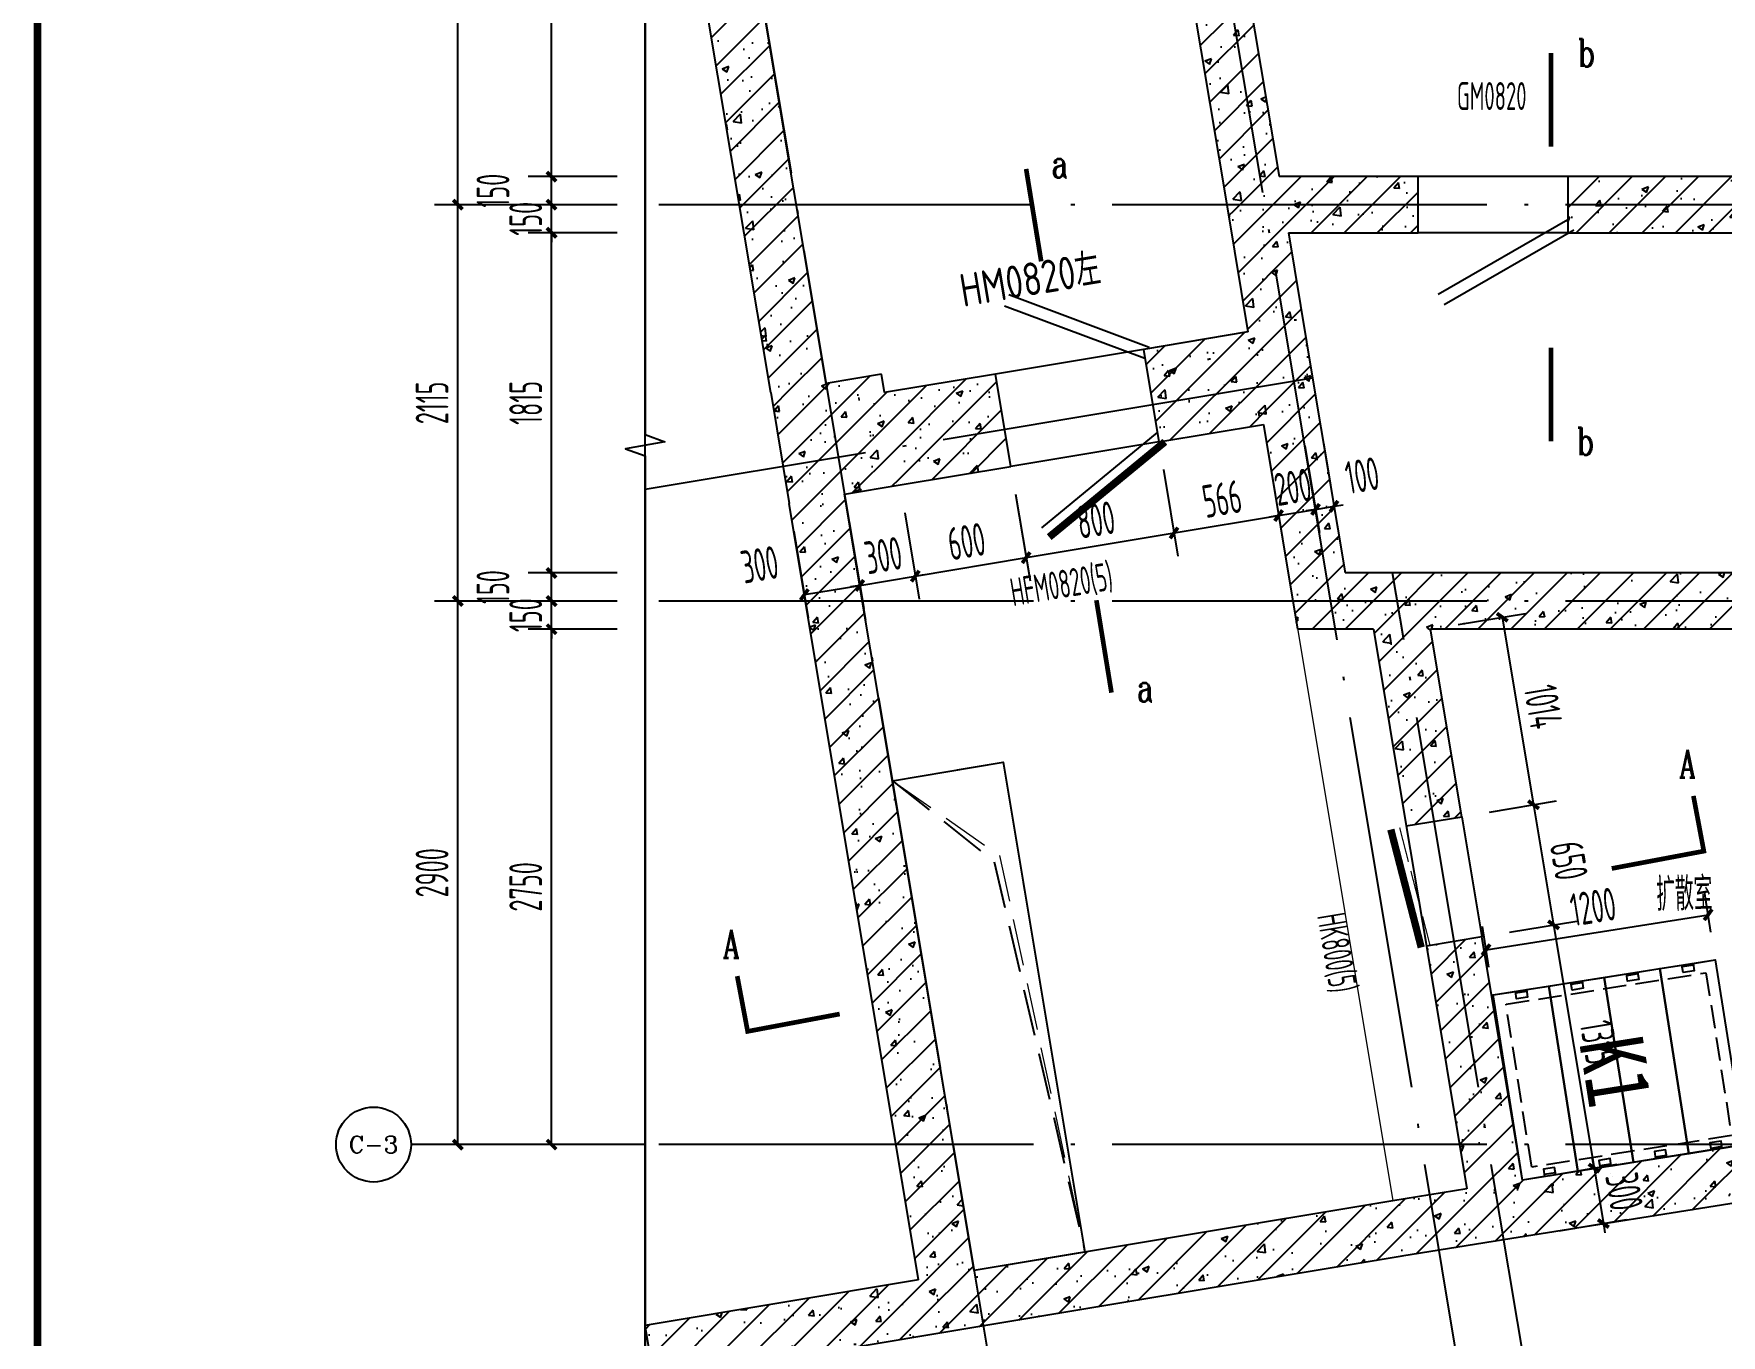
# Model space of a CAD drawing. Extents: x -473190 to 2138458, y -81875 to 2633646.
# Drawn here: x 1307143 to 1316149, y -6218 to 728 of the extents above; entities that cross this region are included whole.
import ezdxf
from ezdxf.enums import TextEntityAlignment as Align

# ---------------------------------------------------------------- set-up
doc = ezdxf.new("R2010")
doc.units = 0
doc.header["$LTSCALE"] = 1000
for name, pattern in [('__DASH', [0.35, 0.25, -0.1]), ('DASH', [0.35, 0.25, -0.1]), ('DOTE', [2.42, 2, -0.2, 0.02, -0.2])]:
    doc.linetypes.add(name, pattern=pattern)
for name, color, linetype in [('A-COLUMN', 2, 'Continuous'), ('AXIS', 3, 'Continuous'), ('AXIS_TEXT', 7, 'Continuous'), ('DIM_SYMB', 3, 'Continuous'), ('DOTE', 1, 'DOTE'), ('ECA_TK', 7, 'Continuous'), ('PUB_DIM', 3, 'Continuous'), ('PUB_HATCH', 8, 'Continuous'), ('PUB_TEXT', 7, 'Continuous'), ('RF-JSK', 9, 'Continuous'), ('RF-M', 4, 'Continuous'), ('RF-MBH', 11, 'Continuous'), ('RF-QT', 30, 'Continuous'), ('tk', 7, 'Continuous')]:
    doc.layers.add(name, color=color, linetype=linetype)
doc.layers.add('HOLE', color=52, linetype='Continuous', lineweight=15)
doc.layers.add('RF-WZ', color=110, linetype='Continuous', lineweight=0)
doc.styles.add('8B2_02', font='tssdeng.shx', dxfattribs={"width": 0.6, "bigfont": 'TSSDCHN.shx'})
doc.styles.add('_TCH_AXIS', font='COMPLEX', dxfattribs={"bigfont": 'GBCBIG'})
doc.styles.add('_TCH_DIM_T3', font='tssdeng.shx', dxfattribs={"width": 0.564706, "bigfont": '@@@tssdchn.shx'})
doc.styles.add('_TCH_LABEL', font='COMPLEX', dxfattribs={"bigfont": 'GBCBIG'})
doc.styles.add('_TCH_WINDOW', font='tssdeng.shx', dxfattribs={"width": 0.8, "height": 3.5, "bigfont": 'tssdchn.shx'})
doc.styles.add('COMPLEX', font='COMPLEX.shx', dxfattribs={"width": 0.65})
doc.styles.add('TYDG_01', font='', dxfattribs={"width": 0.8})
doc.styles.get('TYDG_01').set_extended_font_data('SimSun')
doc.dimstyles.new('_TCH_ARCH&&50', dxfattribs={"dimtxt": 175, "dimasz": 50, "dimexe": 125, "dimexo": 150, "dimgap": 50, "dimtad": 1, "dimdec": 0, "dimzin": 0, "dimdsep": 46, "dimtxsty": '_TCH_DIM_T3', "dimblk": 'ARCHTICK', "dimcen": 0.09, "dimclrt": 7, "dimazin": 2, "dimtfac": 1, "dimtdec": 0, "dimtix": 1, "dimtmove": 2, "dimatfit": 3, "dimfxl": 0, "dimtolj": 1, "dimtzin": 0, "dimarcsym": 0})
pattern_1 = [(45, (-477544.96, -71625.69), (-88.388348, 88.388348), []), (50, (-477544.96, -71625.7), (358.63009, -31.376067), [37.5, -412.5]), (355, (-477544.96, -71625.7), (-69.37567, 376.09607), [30, -330]), (100.4514, (-477515.08, -71628.3), (289.25469, 344.71977), [31.870095, -350.571056]), (46.1842, (-477544.96, -71525.7), (533.62052, -82.75951), [56.25, -618.75]), (96.6356, (-477500.5, -71532.6), (467.33135, 487.05894), [47.80514, -525.8565]), (351.1842, (-477544.96, -71525.7), (467.33097, 487.0593), [45, -495]), (21, (-477494.96, -71550.7), (298.453526, -201.309445), [37.5, -412.5]), (326, (-477494.96, -71550.7), (121.657666, 362.57502), [30, -330]), (71.4514, (-477470.1, -71567.47), (420.111314, 161.26525), [31.870095, -350.571056]), (37.5, (-477544.96, -71625.69), (6.079928, 166.446927), [0, -326, 0, -335, 0, -331.25]), (7.5, (-477544.96, -71625.69), (131.534769, 197.205856), [0, -191, 0, -318.5, 0, -126.25]), (327.5, (-477656.46, -71625.69), (266.911218, -11.277436), [0, -125, 0, -390, 0, -517.5]), (317.5, (-477706.46, -71625.7), (291.593085, 50.05249), [0, -162.5, 0, -259, 0, -367.5])]

# ---------------------------------------------------------------- blocks, each defined once
blk = doc.blocks.new('10B_A1E图框')
at = {"layer": 'ECA_TK', "const_width": 0.8}
blk.add_lwpolyline([(831, 10), (831, 584), (18, 584), (18, 10)], close=True, dxfattribs=at)
blk = doc.blocks.new('RFJSK1')
at = {"layer": 'RF-JSK'}
for p, q in [((220418.2, 104410.6), (220418.2, 104350.6)), ((221398.2, 104410.6), (221398.2, 104350.6)), ((220418.2, 104110.6), (220418.2, 104050.6)), ((221398.2, 104110.6), (221398.2, 104050.6)), ((220418.2, 103810.6), (220418.2, 103750.6)), ((221398.2, 103810.6), (221398.2, 103750.6)), ((220418.2, 103510.6), (220418.2, 103450.6)), ((221398.2, 103510.6), (221398.2, 103450.6))]:
    blk.add_line(p, q, dxfattribs=at)
for points in [[(220408.2, 104530.6), (221408.2, 104530.6), (221408.2, 103330.6), (220408.2, 103330.6), (220408.2, 104530.6)], [(220408.2, 104410.6), (220408.2, 104530.6), (221408.2, 104530.6), (221408.2, 104410.6)], [(220408.2, 104410.6), (220448.2, 104410.6), (220448.2, 104350.6), (220408.2, 104350.6)], [(221408.2, 104410.6), (221368.2, 104410.6), (221368.2, 104350.6), (221408.2, 104350.6)], [(221408.2, 104350.6), (221408.2, 104230.6), (220408.2, 104230.6), (220408.2, 104350.6)], [(220408.2, 104110.6), (220408.2, 104230.6), (221408.2, 104230.6), (221408.2, 104110.6)], [(220408.2, 104110.6), (220448.2, 104110.6), (220448.2, 104050.6), (220408.2, 104050.6)], [(221408.2, 104050.6), (221408.2, 103930.6), (220408.2, 103930.6), (220408.2, 104050.6)], [(221408.2, 104110.6), (221368.2, 104110.6), (221368.2, 104050.6), (221408.2, 104050.6)], [(220408.2, 103810.6), (220408.2, 103930.6), (221408.2, 103930.6), (221408.2, 103810.6)], [(220408.2, 103810.6), (220448.2, 103810.6), (220448.2, 103750.6), (220408.2, 103750.6)], [(221408.2, 103810.6), (221368.2, 103810.6), (221368.2, 103750.6), (221408.2, 103750.6)], [(221408.2, 103750.6), (221408.2, 103630.6), (220408.2, 103630.6), (220408.2, 103750.6)], [(220408.2, 103510.6), (220408.2, 103630.6), (221408.2, 103630.6), (221408.2, 103510.6)], [(220408.2, 103510.6), (220448.2, 103510.6), (220448.2, 103450.6), (220408.2, 103450.6)], [(221408.2, 103510.6), (221368.2, 103510.6), (221368.2, 103450.6), (221408.2, 103450.6)], [(221408.2, 103450.6), (221408.2, 103330.6), (220408.2, 103330.6), (220408.2, 103450.6)]]:
    blk.add_lwpolyline(points, dxfattribs=at)
at = {"layer": 'RF-JSK', "linetype": '__DASH', "ltscale": 0.5}
blk.add_lwpolyline([(220468.2, 104470.6), (221348.2, 104470.6), (221348.2, 103390.6), (220468.2, 103390.6)], close=True, dxfattribs=at)
at = {"layer": 'RF-JSK', "color": 110, "style": 'TYDG_01', "width": 0.8}
blk.add_text('K1', height=339.87, dxfattribs=at).set_placement((220726.9, 103744.4))
blk = doc.blocks.new('_ArchTick')
at = {"color": 0, "linetype": 'ByBlock', "const_width": 0.4}
blk.add_lwpolyline([(-0.5, -0.5), (0.5, 0.5)], dxfattribs=at)
blk = doc.blocks.new('*D2013')
at = {"layer": 'Defpoints', "color": 0, "transparency": 16777216}
for p in [(1316079.3, -3973.6), (1316117.3, -4214.6), (1314931.9, -4401.5)]:
    blk.add_point(p, dxfattribs=at)
at = {"layer": 'PUB_DIM', "color": 0, "lineweight": -2, "transparency": 16777216}
for p, q in [((1316093.9, -4066.4), (1316059.8, -3850.1)), ((1314908.6, -4253.3), (1314874.5, -4037.1)), ((1314893.9, -4160.5), (1316079.3, -3973.6))]:
    blk.add_line(p, q, dxfattribs=at)
at = {"layer": 'PUB_DIM', "color": 0, "lineweight": -2, "transparency": 16777216, "xscale": 50, "yscale": 50, "zscale": 50}
for p, rotation in [((1316079.3, -3973.6), 8.962705300260467), ((1314893.9, -4160.5), 188.9627053002605)]:
    blk.add_blockref('_ArchTick', p, dxfattribs=dict(at, rotation=rotation))
at = {"layer": 'PUB_DIM', "color": 7, "transparency": 16777216, "insert": (1315465.2, -3931.2), "char_height": 175, "attachment_point": 5, "rotation": 8.96271, "style": '_TCH_DIM_T3'}
blk.add_mtext('\\A1;1200', dxfattribs=at)
blk = doc.blocks.new('*D2241')
at = {"layer": 'Defpoints', "color": 0, "transparency": 16777216}
for p in [(1315087.7, -5389.3), (1315520.1, -5621.4), (1315137.1, -5685.2)]:
    blk.add_point(p, dxfattribs=at)
at = {"layer": 'PUB_DIM', "color": 0, "lineweight": -2, "transparency": 16777216}
for p, q in [((1315235.7, -5364.6), (1315594, -5304.9)), ((1315470.7, -5325.4), (1315462.5, -5276.1)), ((1315470.7, -5325.4), (1315520.1, -5621.4)), ((1315285, -5660.5), (1315643.4, -5600.8)), ((1315520.1, -5621.4), (1315528.3, -5670.7))]:
    blk.add_line(p, q, dxfattribs=at)
at = {"layer": 'PUB_DIM', "color": 0, "lineweight": -2, "transparency": 16777216, "xscale": 50, "yscale": 50, "zscale": 50}
for p, rotation in [((1315470.7, -5325.4), 279.4674129757464), ((1315520.1, -5621.4), 99.46741297574634)]:
    blk.add_blockref('_ArchTick', p, dxfattribs=dict(at, rotation=rotation))
at = {"layer": 'PUB_DIM', "color": 7, "transparency": 16777216, "insert": (1315631, -5450.8), "char_height": 175, "attachment_point": 5, "rotation": 279.46741, "style": '_TCH_DIM_T3'}
blk.add_mtext('\\A1;300', dxfattribs=at)
blk = doc.blocks.new('*D2242')
at = {"layer": 'Defpoints', "color": 0, "transparency": 16777216}
for p in [(1314871.4, -4091.8), (1315087.7, -5389.3), (1315470.7, -5325.4)]:
    blk.add_point(p, dxfattribs=at)
at = {"layer": 'PUB_DIM', "color": 0, "lineweight": -2, "transparency": 16777216}
for p, q in [((1315019.3, -4067.1), (1315377.7, -4007.4)), ((1315254.4, -4027.9), (1315470.7, -5325.4)), ((1315235.7, -5364.6), (1315594, -5304.9))]:
    blk.add_line(p, q, dxfattribs=at)
at = {"layer": 'PUB_DIM', "color": 0, "lineweight": -2, "transparency": 16777216, "xscale": 50, "yscale": 50, "zscale": 50}
for p, rotation in [((1315254.4, -4027.9), 99.4674129757472), ((1315470.7, -5325.4), 279.4674129757472)]:
    blk.add_blockref('_ArchTick', p, dxfattribs=dict(at, rotation=rotation))
at = {"layer": 'PUB_DIM', "color": 7, "transparency": 16777216, "insert": (1315498.2, -4654.1), "char_height": 175, "attachment_point": 5, "rotation": 279.46741, "style": '_TCH_DIM_T3'}
blk.add_mtext('\\A1;1315', dxfattribs=at)
blk = doc.blocks.new('*D2243')
at = {"layer": 'Defpoints', "color": 0, "transparency": 16777216}
for p in [(1314764.4, -3450.6), (1315254.4, -4027.9), (1314871.4, -4091.8)]:
    blk.add_point(p, dxfattribs=at)
at = {"layer": 'PUB_DIM', "color": 0, "lineweight": -2, "transparency": 16777216}
for p, q in [((1314912.4, -3426), (1315270.8, -3366.2)), ((1315147.5, -3386.8), (1315254.4, -4027.9)), ((1315019.3, -4067.1), (1315377.7, -4007.4))]:
    blk.add_line(p, q, dxfattribs=at)
at = {"layer": 'PUB_DIM', "color": 0, "lineweight": -2, "transparency": 16777216, "xscale": 50, "yscale": 50, "zscale": 50}
for p, rotation in [((1315147.5, -3386.8), 99.46741297575393), ((1315254.4, -4027.9), 279.4674129757539)]:
    blk.add_blockref('_ArchTick', p, dxfattribs=dict(at, rotation=rotation))
at = {"layer": 'PUB_DIM', "color": 7, "transparency": 16777216, "insert": (1315336.5, -3684.7), "char_height": 175, "attachment_point": 5, "rotation": 279.46741, "style": '_TCH_DIM_T3'}
blk.add_mtext('\\A1;650', dxfattribs=at)
blk = doc.blocks.new('*D2244')
at = {"layer": 'Defpoints', "color": 0, "transparency": 16777216}
for p in [(1314597.6, -2450), (1315147.5, -3386.8), (1314764.4, -3450.6)]:
    blk.add_point(p, dxfattribs=at)
at = {"layer": 'PUB_DIM', "color": 0, "lineweight": -2, "transparency": 16777216}
for p, q in [((1314745.5, -2425.4), (1315103.9, -2365.6)), ((1314980.6, -2386.2), (1315147.5, -3386.8)), ((1314912.4, -3426), (1315270.8, -3366.2))]:
    blk.add_line(p, q, dxfattribs=at)
at = {"layer": 'PUB_DIM', "color": 0, "lineweight": -2, "transparency": 16777216, "xscale": 50, "yscale": 50, "zscale": 50}
for p, rotation in [((1314980.6, -2386.2), 99.46741297574188), ((1315147.5, -3386.8), 279.4674129757419)]:
    blk.add_blockref('_ArchTick', p, dxfattribs=dict(at, rotation=rotation))
at = {"layer": 'PUB_DIM', "color": 7, "transparency": 16777216, "insert": (1315199.7, -2863.8), "char_height": 175, "attachment_point": 5, "rotation": 279.46741, "style": '_TCH_DIM_T3'}
blk.add_mtext('\\A1;1014', dxfattribs=at)
blk = doc.blocks.new('*D2312')
at = {"layer": 'Defpoints', "color": 0, "transparency": 16777216}
for p in [(1309906.5, -2450), (1310406.5, -2450), (1310406.5, -5200)]:
    blk.add_point(p, dxfattribs=at)
at = {"layer": 'PUB_DIM', "color": 0, "lineweight": -2, "transparency": 16777216}
for p, q in [((1310256.5, -2450), (1309781.5, -2450)), ((1309906.5, -5200), (1309906.5, -2450)), ((1310256.5, -5200), (1309781.5, -5200))]:
    blk.add_line(p, q, dxfattribs=at)
at = {"layer": 'PUB_DIM', "color": 0, "lineweight": -2, "transparency": 16777216, "xscale": 50, "yscale": 50, "zscale": 50}
for p, rotation in [((1309906.5, -2450), 90), ((1309906.5, -5200), 270)]:
    blk.add_blockref('_ArchTick', p, dxfattribs=dict(at, rotation=rotation))
at = {"layer": 'PUB_DIM', "color": 7, "transparency": 16777216, "insert": (1309769, -3825), "char_height": 175, "attachment_point": 5, "rotation": 90, "style": '_TCH_DIM_T3'}
blk.add_mtext('\\A1;2750', dxfattribs=at)
blk = doc.blocks.new('*D2313')
at = {"layer": 'Defpoints', "color": 0, "transparency": 16777216}
for p in [(1309906.5, -2300), (1310406.5, -2300), (1310406.5, -2450)]:
    blk.add_point(p, dxfattribs=at)
at = {"layer": 'PUB_DIM', "color": 0, "lineweight": -2, "transparency": 16777216}
for p, q in [((1309906.5, -2300), (1309906.5, -2250)), ((1310256.5, -2300), (1309781.5, -2300)), ((1309906.5, -2450), (1309906.5, -2300)), ((1310256.5, -2450), (1309781.5, -2450)), ((1309906.5, -2450), (1309906.5, -2500))]:
    blk.add_line(p, q, dxfattribs=at)
at = {"layer": 'PUB_DIM', "color": 0, "lineweight": -2, "transparency": 16777216, "xscale": 50, "yscale": 50, "zscale": 50}
for p, rotation in [((1309906.5, -2300), 270), ((1309906.5, -2450), 90)]:
    blk.add_blockref('_ArchTick', p, dxfattribs=dict(at, rotation=rotation))
at = {"layer": 'PUB_DIM', "color": 7, "transparency": 16777216, "insert": (1309769, -2375), "char_height": 175, "attachment_point": 5, "rotation": 90, "style": '_TCH_DIM_T3'}
blk.add_mtext('\\A1;150', dxfattribs=at)
blk = doc.blocks.new('*D2314')
at = {"layer": 'Defpoints', "color": 0, "transparency": 16777216}
for p in [(1309906.5, -2150), (1310406.5, -2150), (1310406.5, -2300)]:
    blk.add_point(p, dxfattribs=at)
at = {"layer": 'PUB_DIM', "color": 0, "lineweight": -2, "transparency": 16777216}
for p, q in [((1310256.5, -2150), (1309781.5, -2150)), ((1309906.5, -2300), (1309906.5, -2150)), ((1310256.5, -2300), (1309781.5, -2300))]:
    blk.add_line(p, q, dxfattribs=at)
at = {"layer": 'PUB_DIM', "color": 0, "lineweight": -2, "transparency": 16777216, "xscale": 50, "yscale": 50, "zscale": 50}
for p, rotation in [((1309906.5, -2150), 90), ((1309906.5, -2300), 270)]:
    blk.add_blockref('_ArchTick', p, dxfattribs=dict(at, rotation=rotation))
at = {"layer": 'PUB_DIM', "color": 7, "transparency": 16777216, "insert": (1309594, -2225), "char_height": 175, "attachment_point": 5, "rotation": 90, "style": '_TCH_DIM_T3'}
blk.add_mtext('\\A1;150', dxfattribs=at)
blk = doc.blocks.new('*D2315')
at = {"layer": 'Defpoints', "color": 0, "transparency": 16777216}
for p in [(1309906.5, -334.6), (1310406.5, -334.6), (1310406.5, -2150)]:
    blk.add_point(p, dxfattribs=at)
at = {"layer": 'PUB_DIM', "color": 0, "lineweight": -2, "transparency": 16777216}
for p, q in [((1310256.5, -334.6), (1309781.5, -334.6)), ((1309906.5, -2150), (1309906.5, -334.6)), ((1310256.5, -2150), (1309781.5, -2150))]:
    blk.add_line(p, q, dxfattribs=at)
at = {"layer": 'PUB_DIM', "color": 0, "lineweight": -2, "transparency": 16777216, "xscale": 50, "yscale": 50, "zscale": 50}
for p, rotation in [((1309906.5, -334.6), 90), ((1309906.5, -2150), 270)]:
    blk.add_blockref('_ArchTick', p, dxfattribs=dict(at, rotation=rotation))
at = {"layer": 'PUB_DIM', "color": 7, "transparency": 16777216, "insert": (1309769, -1242.3), "char_height": 175, "attachment_point": 5, "rotation": 90, "style": '_TCH_DIM_T3'}
blk.add_mtext('\\A1;1815', dxfattribs=at)
blk = doc.blocks.new('*D2316')
at = {"layer": 'Defpoints', "color": 0, "transparency": 16777216}
for p in [(1309906.5, -184.6), (1310406.5, -184.6), (1310406.5, -334.6)]:
    blk.add_point(p, dxfattribs=at)
at = {"layer": 'PUB_DIM', "color": 0, "lineweight": -2, "transparency": 16777216}
for p, q in [((1309906.5, -184.6), (1309906.5, -134.6)), ((1310256.5, -184.6), (1309781.5, -184.6)), ((1309906.5, -334.6), (1309906.5, -184.6)), ((1310256.5, -334.6), (1309781.5, -334.6)), ((1309906.5, -334.6), (1309906.5, -384.6))]:
    blk.add_line(p, q, dxfattribs=at)
at = {"layer": 'PUB_DIM', "color": 0, "lineweight": -2, "transparency": 16777216, "xscale": 50, "yscale": 50, "zscale": 50}
for p, rotation in [((1309906.5, -184.6), 270), ((1309906.5, -334.6), 90)]:
    blk.add_blockref('_ArchTick', p, dxfattribs=dict(at, rotation=rotation))
at = {"layer": 'PUB_DIM', "color": 7, "transparency": 16777216, "insert": (1309769, -259.6), "char_height": 175, "attachment_point": 5, "rotation": 90, "style": '_TCH_DIM_T3'}
blk.add_mtext('\\A1;150', dxfattribs=at)
blk = doc.blocks.new('*D2317')
at = {"layer": 'Defpoints', "color": 0, "transparency": 16777216}
for p in [(1309906.5, -34.6), (1310406.5, -34.6), (1310406.5, -184.6)]:
    blk.add_point(p, dxfattribs=at)
at = {"layer": 'PUB_DIM', "color": 0, "lineweight": -2, "transparency": 16777216}
for p, q in [((1310256.5, -34.6), (1309781.5, -34.6)), ((1309906.5, -184.6), (1309906.5, -34.6)), ((1310256.5, -184.6), (1309781.5, -184.6))]:
    blk.add_line(p, q, dxfattribs=at)
at = {"layer": 'PUB_DIM', "color": 0, "lineweight": -2, "transparency": 16777216, "xscale": 50, "yscale": 50, "zscale": 50}
for p, rotation in [((1309906.5, -34.6), 90), ((1309906.5, -184.6), 270)]:
    blk.add_blockref('_ArchTick', p, dxfattribs=dict(at, rotation=rotation))
at = {"layer": 'PUB_DIM', "color": 7, "transparency": 16777216, "insert": (1309594, -109.6), "char_height": 175, "attachment_point": 5, "rotation": 90, "style": '_TCH_DIM_T3'}
blk.add_mtext('\\A1;150', dxfattribs=at)
blk = doc.blocks.new('*D2318')
at = {"layer": 'Defpoints', "color": 0, "transparency": 16777216}
for p in [(1309906.5, 3265.4), (1310406.5, 3265.4), (1310406.5, -34.6)]:
    blk.add_point(p, dxfattribs=at)
at = {"layer": 'PUB_DIM', "color": 0, "lineweight": -2, "transparency": 16777216}
for p, q in [((1310256.5, 3265.4), (1309781.5, 3265.4)), ((1309906.5, -34.6), (1309906.5, 3265.4)), ((1310256.5, -34.6), (1309781.5, -34.6))]:
    blk.add_line(p, q, dxfattribs=at)
at = {"layer": 'PUB_DIM', "color": 0, "lineweight": -2, "transparency": 16777216, "xscale": 50, "yscale": 50, "zscale": 50}
for p, rotation in [((1309906.5, 3265.4), 90), ((1309906.5, -34.6), 270)]:
    blk.add_blockref('_ArchTick', p, dxfattribs=dict(at, rotation=rotation))
at = {"layer": 'PUB_DIM', "color": 7, "transparency": 16777216, "insert": (1309769, 1615.4), "char_height": 175, "attachment_point": 5, "rotation": 90, "style": '_TCH_DIM_T3'}
blk.add_mtext('\\A1;3300', dxfattribs=at)
blk = doc.blocks.new('*D2321')
at = {"layer": 'Defpoints', "color": 0, "transparency": 16777216}
for p in [(1309406.5, -2300), (1310406.5, -2300), (1310406.5, -5200)]:
    blk.add_point(p, dxfattribs=at)
at = {"layer": 'PUB_DIM', "color": 0, "lineweight": -2, "transparency": 16777216}
for p, q in [((1310256.5, -2300), (1309281.5, -2300)), ((1309406.5, -5200), (1309406.5, -2300)), ((1310256.5, -5200), (1309281.5, -5200))]:
    blk.add_line(p, q, dxfattribs=at)
at = {"layer": 'PUB_DIM', "color": 0, "lineweight": -2, "transparency": 16777216, "xscale": 50, "yscale": 50, "zscale": 50}
for p, rotation in [((1309406.5, -2300), 90), ((1309406.5, -5200), 270)]:
    blk.add_blockref('_ArchTick', p, dxfattribs=dict(at, rotation=rotation))
at = {"layer": 'PUB_DIM', "color": 7, "transparency": 16777216, "insert": (1309269, -3750), "char_height": 175, "attachment_point": 5, "rotation": 90, "style": '_TCH_DIM_T3'}
blk.add_mtext('\\A1;2900', dxfattribs=at)
blk = doc.blocks.new('*D2322')
at = {"layer": 'Defpoints', "color": 0, "transparency": 16777216}
for p in [(1309406.5, -184.6), (1310406.5, -184.6), (1310406.5, -2300)]:
    blk.add_point(p, dxfattribs=at)
at = {"layer": 'PUB_DIM', "color": 0, "lineweight": -2, "transparency": 16777216}
for p, q in [((1310256.5, -184.6), (1309281.5, -184.6)), ((1309406.5, -2300), (1309406.5, -184.6)), ((1310256.5, -2300), (1309281.5, -2300))]:
    blk.add_line(p, q, dxfattribs=at)
at = {"layer": 'PUB_DIM', "color": 0, "lineweight": -2, "transparency": 16777216, "xscale": 50, "yscale": 50, "zscale": 50}
for p, rotation in [((1309406.5, -184.6), 90), ((1309406.5, -2300), 270)]:
    blk.add_blockref('_ArchTick', p, dxfattribs=dict(at, rotation=rotation))
at = {"layer": 'PUB_DIM', "color": 7, "transparency": 16777216, "insert": (1309269, -1242.3), "char_height": 175, "attachment_point": 5, "rotation": 90, "style": '_TCH_DIM_T3'}
blk.add_mtext('\\A1;2115', dxfattribs=at)
blk = doc.blocks.new('*D2323')
at = {"layer": 'Defpoints', "color": 0, "transparency": 16777216}
for p in [(1309406.5, 3415.4), (1310406.5, 3415.4), (1310406.5, -184.6)]:
    blk.add_point(p, dxfattribs=at)
at = {"layer": 'PUB_DIM', "color": 0, "lineweight": -2, "transparency": 16777216}
for p, q in [((1310256.5, 3415.4), (1309281.5, 3415.4)), ((1309406.5, -184.6), (1309406.5, 3415.4)), ((1310256.5, -184.6), (1309281.5, -184.6))]:
    blk.add_line(p, q, dxfattribs=at)
at = {"layer": 'PUB_DIM', "color": 0, "lineweight": -2, "transparency": 16777216, "xscale": 50, "yscale": 50, "zscale": 50}
for p, rotation in [((1309406.5, 3415.4), 90), ((1309406.5, -184.6), 270)]:
    blk.add_blockref('_ArchTick', p, dxfattribs=dict(at, rotation=rotation))
at = {"layer": 'PUB_DIM', "color": 7, "transparency": 16777216, "insert": (1309269, 1615.4), "char_height": 175, "attachment_point": 5, "rotation": 90, "style": '_TCH_DIM_T3'}
blk.add_mtext('\\A1;3600', dxfattribs=at)
blk = doc.blocks.new('*D2341')
at = {"layer": 'Defpoints', "color": 0, "transparency": 16777216}
for p in [(1311174.8, -1779), (1311470.7, -1729.7), (1311551.8, -2216.2)]:
    blk.add_point(p, dxfattribs=at)
at = {"layer": 'PUB_DIM', "color": 0, "lineweight": -2, "transparency": 16777216}
for p, q in [((1311495.4, -1877.6), (1311572.4, -2339.4)), ((1311199.5, -1927), (1311276.5, -2388.8)), ((1311255.9, -2265.5), (1311551.8, -2216.2))]:
    blk.add_line(p, q, dxfattribs=at)
at = {"layer": 'PUB_DIM', "color": 0, "lineweight": -2, "transparency": 16777216, "xscale": 50, "yscale": 50, "zscale": 50}
for p, rotation in [((1311255.9, -2265.5), 189.467412975603), ((1311551.8, -2216.2), 9.467412975603017)]:
    blk.add_blockref('_ArchTick', p, dxfattribs=dict(at, rotation=rotation))
at = {"layer": 'PUB_DIM', "color": 7, "transparency": 16777216, "insert": (1311017.2, -2105.2), "char_height": 175, "attachment_point": 5, "rotation": 9.46741, "style": '_TCH_DIM_T3'}
blk.add_mtext('\\A1;300', dxfattribs=at)
blk = doc.blocks.new('*D2342')
at = {"layer": 'Defpoints', "color": 0, "transparency": 16777216}
for p in [(1311766.6, -1680.3), (1311470.7, -1729.7), (1311847.8, -2166.8)]:
    blk.add_point(p, dxfattribs=at)
at = {"layer": 'PUB_DIM', "color": 0, "lineweight": -2, "transparency": 16777216}
for p, q in [((1311495.4, -1877.6), (1311572.4, -2339.4)), ((1311791.3, -1828.3), (1311868.3, -2290.1)), ((1311847.8, -2166.8), (1311897.1, -2158.6)), ((1311551.8, -2216.2), (1311502.5, -2224.4)), ((1311551.8, -2216.2), (1311847.8, -2166.8))]:
    blk.add_line(p, q, dxfattribs=at)
at = {"layer": 'PUB_DIM', "color": 0, "lineweight": -2, "transparency": 16777216, "xscale": 50, "yscale": 50, "zscale": 50}
for p, rotation in [((1311847.8, -2166.8), 189.4674129756065), ((1311551.8, -2216.2), 9.4674129756065)]:
    blk.add_blockref('_ArchTick', p, dxfattribs=dict(at, rotation=rotation))
at = {"layer": 'PUB_DIM', "color": 7, "transparency": 16777216, "insert": (1311677.2, -2055.9), "char_height": 175, "attachment_point": 5, "rotation": 9.46741, "style": '_TCH_DIM_T3'}
blk.add_mtext('\\A1;300', dxfattribs=at)
blk = doc.blocks.new('*D2343')
at = {"layer": 'Defpoints', "color": 0, "transparency": 16777216}
for p in [(1312358.5, -1581.6), (1311766.6, -1680.3), (1312439.6, -2068.1)]:
    blk.add_point(p, dxfattribs=at)
at = {"layer": 'PUB_DIM', "color": 0, "lineweight": -2, "transparency": 16777216}
for p, q in [((1312383.1, -1729.6), (1312460.1, -2191.4)), ((1311791.3, -1828.3), (1311868.3, -2290.1)), ((1311847.8, -2166.8), (1312439.6, -2068.1))]:
    blk.add_line(p, q, dxfattribs=at)
at = {"layer": 'PUB_DIM', "color": 0, "lineweight": -2, "transparency": 16777216, "xscale": 50, "yscale": 50, "zscale": 50}
for p, rotation in [((1312439.6, -2068.1), 9.467412975601338), ((1311847.8, -2166.8), 189.4674129756013)]:
    blk.add_blockref('_ArchTick', p, dxfattribs=dict(at, rotation=rotation))
at = {"layer": 'PUB_DIM', "color": 7, "transparency": 16777216, "insert": (1312121.1, -1981.8), "char_height": 175, "attachment_point": 5, "rotation": 9.46741, "style": '_TCH_DIM_T3'}
blk.add_mtext('\\A1;600', dxfattribs=at)
blk = doc.blocks.new('*D2344')
at = {"layer": 'Defpoints', "color": 0, "transparency": 16777216}
for p in [(1313147.6, -1450.1), (1312358.5, -1581.6), (1313228.7, -1936.5)]:
    blk.add_point(p, dxfattribs=at)
at = {"layer": 'PUB_DIM', "color": 0, "lineweight": -2, "transparency": 16777216}
for p, q in [((1313172.2, -1598), (1313249.2, -2059.8)), ((1312383.1, -1729.6), (1312460.1, -2191.4)), ((1312439.6, -2068.1), (1313228.7, -1936.5))]:
    blk.add_line(p, q, dxfattribs=at)
at = {"layer": 'PUB_DIM', "color": 0, "lineweight": -2, "transparency": 16777216, "xscale": 50, "yscale": 50, "zscale": 50}
for p, rotation in [((1313228.7, -1936.5), 9.467412975604416), ((1312439.6, -2068.1), 189.4674129756044)]:
    blk.add_blockref('_ArchTick', p, dxfattribs=dict(at, rotation=rotation))
at = {"layer": 'PUB_DIM', "color": 7, "transparency": 16777216, "insert": (1312811.5, -1866.7), "char_height": 175, "attachment_point": 5, "rotation": 9.46741, "style": '_TCH_DIM_T3'}
blk.add_mtext('\\A1;800', dxfattribs=at)
blk = doc.blocks.new('*D2345')
at = {"layer": 'Defpoints', "color": 0, "transparency": 16777216}
for p in [(1313705.6, -1357), (1313147.6, -1450.1), (1313786.8, -1843.5)]:
    blk.add_point(p, dxfattribs=at)
at = {"layer": 'PUB_DIM', "color": 0, "lineweight": -2, "transparency": 16777216}
for p, q in [((1313730.3, -1504.9), (1313807.3, -1966.8)), ((1313172.2, -1598), (1313249.2, -2059.8)), ((1313228.7, -1936.5), (1313786.8, -1843.5))]:
    blk.add_line(p, q, dxfattribs=at)
at = {"layer": 'PUB_DIM', "color": 0, "lineweight": -2, "transparency": 16777216, "xscale": 50, "yscale": 50, "zscale": 50}
for p, rotation in [((1313786.8, -1843.5), 9.467412975599265), ((1313228.7, -1936.5), 189.4674129755993)]:
    blk.add_blockref('_ArchTick', p, dxfattribs=dict(at, rotation=rotation))
at = {"layer": 'PUB_DIM', "color": 7, "transparency": 16777216, "insert": (1313485.1, -1754.4), "char_height": 175, "attachment_point": 5, "rotation": 9.46741, "style": '_TCH_DIM_T3'}
blk.add_mtext('\\A1;566', dxfattribs=at)
blk = doc.blocks.new('*D2346')
at = {"layer": 'Defpoints', "color": 0, "transparency": 16777216}
for p in [(1313902.9, -1324.1), (1313705.6, -1357), (1313984, -1810.6)]:
    blk.add_point(p, dxfattribs=at)
at = {"layer": 'PUB_DIM', "color": 0, "lineweight": -2, "transparency": 16777216}
for p, q in [((1313730.3, -1504.9), (1313807.3, -1966.8)), ((1313927.6, -1472), (1314004.6, -1933.9)), ((1313786.8, -1843.5), (1313737.4, -1851.7)), ((1313786.8, -1843.5), (1313984, -1810.6)), ((1313984, -1810.6), (1314033.3, -1802.3))]:
    blk.add_line(p, q, dxfattribs=at)
at = {"layer": 'PUB_DIM', "color": 0, "lineweight": -2, "transparency": 16777216, "xscale": 50, "yscale": 50, "zscale": 50}
for p, rotation in [((1313984, -1810.6), 189.4674129756085), ((1313786.8, -1843.5), 9.46741297560858)]:
    blk.add_blockref('_ArchTick', p, dxfattribs=dict(at, rotation=rotation))
at = {"layer": 'PUB_DIM', "color": 7, "transparency": 16777216, "insert": (1313862.8, -1691.4), "char_height": 175, "attachment_point": 5, "rotation": 9.46741, "style": '_TCH_DIM_T3'}
blk.add_mtext('\\A1;200', dxfattribs=at)
blk = doc.blocks.new('*D2347')
at = {"layer": 'Defpoints', "color": 0, "transparency": 16777216}
for p in [(1313902.9, -1324.1), (1314001.5, -1307.6), (1314082.7, -1794.1)]:
    blk.add_point(p, dxfattribs=at)
at = {"layer": 'PUB_DIM', "color": 0, "lineweight": -2, "transparency": 16777216}
for p, q in [((1313927.6, -1472), (1314004.6, -1933.9)), ((1314026.2, -1455.6), (1314103.2, -1917.4)), ((1313984, -1810.6), (1314082.7, -1794.1)), ((1314082.7, -1794.1), (1314132, -1785.9)), ((1313984, -1810.6), (1313934.7, -1818.8))]:
    blk.add_line(p, q, dxfattribs=at)
at = {"layer": 'PUB_DIM', "color": 0, "lineweight": -2, "transparency": 16777216, "xscale": 50, "yscale": 50, "zscale": 50}
for p, rotation in [((1313984, -1810.6), 9.467412975602585), ((1314082.7, -1794.1), 189.4674129756025)]:
    blk.add_blockref('_ArchTick', p, dxfattribs=dict(at, rotation=rotation))
at = {"layer": 'PUB_DIM', "color": 7, "transparency": 16777216, "insert": (1314232.7, -1629.7), "char_height": 175, "attachment_point": 5, "rotation": 9.46741, "style": '_TCH_DIM_T3'}
blk.add_mtext('\\A1;100', dxfattribs=at)
blk = doc.blocks.new('$DorLib2D$00000202')
at = {"color": 0}
for p, q in [((-0.5, 0.25), (0.366, 0.75)), ((-0.54, -0.319), (0.326, -0.819)), ((-0.5, -0.25), (0.366, -0.75))]:
    blk.add_line(p, q, dxfattribs=at)
at = {"color": 0, "const_width": 0.05}
blk.add_lwpolyline([(-0.54, 0.319), (0.326, 0.819)], dxfattribs=at)
blk = doc.blocks.new('$DorLib2D$00000179')
at = {"color": 0}
for p, q in [((-0.54, 0.169), (0.326, 0.669)), ((-0.5, 0.1), (0.366, 0.6))]:
    blk.add_line(p, q, dxfattribs=at)
blk = doc.blocks.new('$DorLib2D$00000249')
at = {"color": 0}
for points, const_width in [([(-0.504, 0.274), (0.492, 0.361)], 0.06), ([(0.207, 0.262), (0.496, 0.287)], 0.01), ([(-0.5, 0.2), (-0.254, 0.221)], 0.01), ([(-0.156, 0.23), (0.13, 0.255)], 0.01)]:
    blk.add_lwpolyline(points, dxfattribs=dict(at, const_width=const_width))
blk = doc.blocks.new('_AXISO')
blk.add_circle((0, 0), 0.5)
at = {"layer": 'AXIS_TEXT', "style": 'COMPLEX', "width": 1.041667}
blk.add_attdef('A', text='', height=0.56, dxfattribs=at).set_placement((-0.25, -0.28), (0.25, -0.28), align=Align.FIT)

msp = doc.modelspace()

# ---------------------------------------------------------------- hatches: boundary and pattern name
at = {"layer": 'PUB_HATCH'}
h = msp.add_hatch(dxfattribs=at)
h.set_pattern_fill('钢筋混凝土', color=256, scale=50, style=0)
h.set_pattern_definition(pattern_1)
h.paths.add_polyline_path([(1313518.2, 1590.7), (1313200.3, 1673.1), (1313515.6, -217.5), (1313714.7, -195.6), (1313789.3, -34.6)])
h = msp.add_hatch(dxfattribs=at)
h.set_pattern_fill('钢筋混凝土', color=256, scale=50, style=0)
h.set_pattern_definition(pattern_1)
h.paths.add_polyline_path([(1311076.1, -1187.2), (1311372, -1137.9), (1310919.7, 1574.7), (1310623.8, 1525.3)])
h = msp.add_hatch(dxfattribs=at)
h.set_pattern_fill('钢筋混凝土', color=256, scale=50, style=0)
h.set_pattern_definition(pattern_1)
h.paths.add_polyline_path([(1313839.3, -334.6), (1314531.2, -334.6), (1314531.2, -34.6), (1313789.3, -34.6), (1313714.7, -195.6)])
h = msp.add_hatch(dxfattribs=at)
h.set_pattern_fill('钢筋混凝土', color=256, scale=50, style=0)
h.set_pattern_definition(pattern_1)
h.paths.add_polyline_path([(1318880.2, -34.6), (1315331.2, -34.6), (1315331.2, -334.6), (1319031.2, -334.6), (1319030.6, -134.6)])
h = msp.add_hatch(dxfattribs=at)
h.set_pattern_fill('钢筋混凝土', color=256, scale=50, style=0)
h.set_pattern_definition(pattern_1)
h.paths.add_polyline_path([(1313714.7, -195.6), (1313515.6, -217.5), (1313623.4, -863.8), (1313765.9, -1110.4), (1313968.6, -1110.4), (1313839.3, -334.6)])
h = msp.add_hatch(dxfattribs=at)
h.set_pattern_fill('钢筋混凝土', color=256, scale=50, style=0)
h.set_pattern_definition(pattern_1)
h.paths.add_polyline_path([(1313623.4, -863.8), (1313065.3, -956.9), (1313147.6, -1450.1), (1313705.6, -1357), (1313765.9, -1110.4)])
h = msp.add_hatch(dxfattribs=at)
h.set_pattern_fill('钢筋混凝土', color=256, scale=50, style=0)
h.set_pattern_definition(pattern_1)
h.paths.add_polyline_path([(1311174.8, -1779), (1311766.6, -1680.3), (1311667.9, -1088.5), (1311076.1, -1187.2)])
h = msp.add_hatch(dxfattribs=at)
h.set_pattern_fill('钢筋混凝土', color=256, scale=50, style=0)
h.set_pattern_definition(pattern_1)
h.paths.add_polyline_path([(1311684.4, -1187.1), (1311766.6, -1680.3), (1312358.5, -1581.6), (1312276.2, -1088.5)])
h = msp.add_hatch(dxfattribs=at)
h.set_pattern_fill('钢筋混凝土', color=256, scale=50, style=0)
h.set_pattern_definition(pattern_1)
h.paths.add_polyline_path([(1313765.9, -1110.4), (1313705.6, -1357), (1313887.9, -2450), (1314142, -2150), (1313968.6, -1110.4)])
h = msp.add_hatch(dxfattribs=at)
h.set_pattern_fill('钢筋混凝土', color=256, scale=50, style=0)
h.set_pattern_definition(pattern_1)
h.paths.add_polyline_path([(1311470.7, -1729.7), (1311174.8, -1779), (1311865.6, -5921.8), (1311980.7, -6004), (1312161.6, -5872.5)])
h = msp.add_hatch(dxfattribs=at)
h.set_pattern_fill('钢筋混凝土', color=256, scale=50, style=0)
h.set_pattern_definition(pattern_1)
h.paths.add_polyline_path([(1314440.5, -2390), (1314420.5, -2150), (1314142, -2150), (1313887.9, -2450), (1314293.4, -2450)])
h = msp.add_hatch(dxfattribs=at)
h.set_pattern_fill('钢筋混凝土', color=256, scale=50, style=0)
h.set_pattern_definition(pattern_1)
h.paths.add_polyline_path([(1317210.4, -2350), (1317210.4, -2150), (1314420.5, -2150), (1314440.5, -2390), (1314597.6, -2450), (1317060.4, -2450)])
h = msp.add_hatch(dxfattribs=at)
h.set_pattern_fill('钢筋混凝土', color=256, scale=50, style=0)
h.set_pattern_definition(pattern_1)
h.paths.add_polyline_path([(1314293.4, -2450), (1314468.5, -3500), (1314764.4, -3450.6), (1314597.6, -2450), (1314440.5, -2390)])
h = msp.add_hatch(dxfattribs=at)
h.set_pattern_fill('钢筋混凝土', color=256, scale=50, style=0)
h.set_pattern_definition(pattern_1)
h.paths.add_polyline_path([(1315087.7, -5389.3), (1314871.3, -4091.8), (1314575.4, -4141.1), (1314791.5, -5436.7), (1314949.1, -5472.2)])
h = msp.add_hatch(dxfattribs=at)
h.set_pattern_fill('钢筋混凝土', color=256, scale=50, style=0)
h.set_pattern_definition(pattern_1)
h.paths.add_polyline_path([(1317218.3, -5158), (1317060.4, -5074), (1315087.7, -5389.3), (1314949.1, -5472.2), (1314986.9, -5709.2), (1317234.2, -5350)])
h = msp.add_hatch(dxfattribs=at)
h.set_pattern_fill('钢筋混凝土', color=256, scale=50, style=0)
h.set_pattern_definition(pattern_1)
h.paths.add_polyline_path([(1314949.1, -5472.2), (1314791.5, -5436.7), (1314396.5, -5499.8), (1314444.8, -5795.9), (1314443.8, -5796), (1314986.9, -5709.2)])
h = msp.add_hatch(dxfattribs=at)
h.set_pattern_fill('钢筋混凝土', color=256, scale=50, style=0)
h.set_pattern_definition(pattern_1)
h.paths.add_polyline_path([(1314444.8, -5795.9), (1314396.5, -5499.8), (1312161.6, -5872.5), (1311980.7, -6004), (1311915, -6217.7), (1314445.8, -5795.7)])
h = msp.add_hatch(dxfattribs=at)
h.set_pattern_fill('钢筋混凝土', color=256, scale=50, style=0)
h.set_pattern_definition(pattern_1)
h.paths.add_polyline_path([(1311980.7, -6004), (1311865.6, -5921.8), (1310406.5, -6165.1), (1310455.9, -6461), (1311915, -6217.7)])

# ---------------------------------------------------------------- linework, layer by layer
msp.add_lwpolyline([(1310406.5, 4344.9), (1324578.6, 4344.9), (1324578.6, -7280.1), (1310406.5, -7280.1), (1310406.5, 4344.9)])
at = {"color": 2}
msp.add_lwpolyline([(1311725.7, -3258.7), (1312317.5, -3160.1), (1312753.4, -5773.8), (1312161.6, -5872.5), (1311725.7, -3258.7)], dxfattribs=at)
at = {"color": 2, "linetype": 'DASH'}
msp.add_lwpolyline([(1311725.7, -3258.7), (1312269.6, -3691.9), (1312753.4, -5773.8)], dxfattribs=at)
at = {"layer": 'A-COLUMN'}
for p, q in [((1311667.9, -1088.5), (1311372, -1137.9)), ((1311684.4, -1187.1), (1311667.9, -1088.5)), ((1311076.1, -1187.2), (1311174.8, -1779)), ((1311470.7, -1729.7), (1311766.6, -1680.3))]:
    msp.add_line(p, q, dxfattribs=at)
at = {"layer": 'AXIS'}
msp.add_line((1310406.5, -5200), (1309156.5, -5200), dxfattribs=at)
at = {"layer": 'DIM_SYMB'}
msp.add_lwpolyline([(1310406.5, 4644.9), (1310406.5, -1411.4), (1310511.5, -1449.6), (1310301.5, -1486.6), (1310406.5, -1523.9), (1310406.5, -7580.1)], dxfattribs=at)
at = {"layer": 'DIM_SYMB', "const_width": 25}
for points in [[(1315241.1, 625.5), (1315241.1, 125.5)], [(1312439.4, 6.4), (1312519.8, -487.1)], [(1315241.1, -947.2), (1315241.1, -1447.2)], [(1312814.4, -2295.1), (1312894.9, -2788.6)], [(1315564.9, -3726.9), (1316056.3, -3634.3), (1316000.7, -3339.5)], [(1310897.6, -4301.3), (1310953.2, -4596.1), (1311444.5, -4503.5)]]:
    msp.add_lwpolyline(points, dxfattribs=at)
at = {"layer": 'DOTE'}
for p, q in [((1310457.7, 4344.9), (1312396.3, -7280.1)), ((1314896.1, -7280.1), (1312957.6, 4344.9)), ((1324578.6, -184.6), (1310406.5, -184.6)), ((1313968.6, -1110.4), (1310406.5, -1704.4)), ((1315251, -7280.1), (1314395.5, -2150)), ((1324578.6, -2300), (1310406.5, -2300)), ((1324578.6, -5200), (1310406.5, -5200))]:
    msp.add_line(p, q, dxfattribs=at)
at = {"layer": 'HOLE', "linetype": 'DASH'}
msp.add_lwpolyline([(1312317.5, -3160.1), (1311725.7, -3258.7), (1312161.6, -5872.5), (1312753.4, -5773.8)], close=True, dxfattribs=at)
msp.add_lwpolyline([(1311725.7, -3258.7), (1312297.4, -3656.9), (1312753.4, -5773.8)], dxfattribs=at)
at = {"layer": 'RF-M'}
for p, q in [((1315331.2, -34.6), (1314531.2, -34.6)), ((1315331.2, -334.6), (1314531.2, -334.6)), ((1313065.3, -956.9), (1312276.2, -1088.5)), ((1313147.6, -1450.1), (1312358.5, -1581.6)), ((1314468.5, -3500), (1314575.4, -4141.1)), ((1314764.4, -3450.6), (1314871.3, -4091.8))]:
    msp.add_line(p, q, dxfattribs=at)
at = {"layer": 'RF-M', "lineweight": 15}
msp.add_line((1313885.3, -2434.6), (1314396.7, -5501.1), dxfattribs=at)
at = {"layer": 'RF-QT'}
for p, q in [((1313200.3, 1673.1), (1313515.6, -217.5)), ((1311372, -1137.9), (1310919.7, 1574.7)), ((1313518.2, 1590.7), (1313789.3, -34.6)), ((1311076.1, -1187.2), (1310623.8, 1525.3)), ((1314531.2, -34.6), (1313789.3, -34.6)), ((1314531.2, -334.6), (1314531.2, -34.6)), ((1318880.2, -34.6), (1315331.2, -34.6)), ((1315331.2, -34.6), (1315331.2, -334.6)), ((1313515.6, -217.5), (1313623.4, -863.8)), ((1313839.3, -334.6), (1313968.6, -1110.4)), ((1313839.3, -334.6), (1314531.2, -334.6)), ((1315331.2, -334.6), (1319031.2, -334.6)), ((1313623.4, -863.8), (1313065.3, -956.9)), ((1313065.3, -956.9), (1313147.6, -1450.1)), ((1312276.2, -1088.5), (1311684.4, -1187.1)), ((1312358.5, -1581.6), (1312276.2, -1088.5)), ((1313968.6, -1110.4), (1314142, -2150)), ((1313147.6, -1450.1), (1313705.6, -1357)), ((1313705.6, -1357), (1313887.9, -2450)), ((1311766.6, -1680.3), (1312358.5, -1581.6)), ((1311865.6, -5921.8), (1311174.8, -1779)), ((1312161.6, -5872.5), (1311470.7, -1729.7)), ((1314420.5, -2150), (1314142, -2150)), ((1317210.4, -2150), (1314420.5, -2150)), ((1314293.4, -2450), (1313887.9, -2450)), ((1314293.4, -2450), (1314468.5, -3500)), ((1317060.4, -2450), (1314597.6, -2450)), ((1314764.4, -3450.6), (1314597.6, -2450)), ((1314468.5, -3500), (1314764.4, -3450.6)), ((1314871.3, -4091.8), (1314575.4, -4141.1)), ((1314575.4, -4141.1), (1314791.5, -5436.7)), ((1315087.7, -5389.3), (1314871.3, -4091.8)), ((1317060.4, -5074), (1315087.7, -5389.3)), ((1317234.2, -5350), (1314986.9, -5709.2)), ((1314791.5, -5436.7), (1314396.5, -5499.8)), ((1314396.5, -5499.8), (1312161.6, -5872.5)), ((1314986.9, -5709.2), (1314443.8, -5796)), ((1314445.8, -5795.7), (1311915, -6217.7)), ((1311865.6, -5921.8), (1310406.5, -6165.1)), ((1310455.9, -6461), (1310406.5, -6165.1)), ((1311915, -6217.7), (1310455.9, -6461))]:
    msp.add_line(p, q, dxfattribs=at)

# ---------------------------------------------------------------- block references
at = {"layer": 'AXIS'}
ref = msp.add_blockref('_AXISO', (1308956.5, -5200), dxfattribs=dict(at, xscale=400, yscale=400, zscale=400))
ref.add_attrib('A', 'C-3', dxfattribs={"layer": 'AXIS_TEXT', "height": 91.14, "style": '_TCH_AXIS'}).set_placement((1308824.2, -5245.6), (1309088.9, -5245.6), align=Align.FIT)
at = {"layer": 'RF-JSK', "linetype": 'ByBlock', "rotation": 278.9627053002597}
msp.add_blockref('RFJSK1', (1178525.3, 197217.4), dxfattribs=at)
at = {"layer": 'RF-M'}
ref = msp.add_blockref('$DorLib2D$00000179', (1314931.2, -184.6), dxfattribs=dict(at, xscale=800, yscale=800, zscale=300, rotation=180.0000000000157))
ref.add_attrib('A', 'GM0820', (1314739, 320.9), dxfattribs={"layer": 'RF-MBH', "height": 148.75, "style": '_TCH_WINDOW', "width": 0.564706})
ref = msp.add_blockref('$DorLib2D$00000202', (1312711.9, -1269.3), dxfattribs=dict(at, xscale=800, yscale=800, zscale=500, rotation=189.4674129756647))
ref.add_attrib('A', 'HFM0820(5)', (1312369.9, -2327.9), dxfattribs={"layer": 'RF-MBH', "height": 148.75, "rotation": 9.46741, "style": '_TCH_WINDOW', "width": 0.564706})
at = {"layer": 'RF-M', "lineweight": 15}
ref = msp.add_blockref('$DorLib2D$00000249', (1314669.9, -3795.9), dxfattribs=dict(at, xscale=-650, yscale=-650, zscale=300, rotation=279.4674129757459))
ref.add_attrib('A', 'HK800(5)', (1313991.5, -3979.1), dxfattribs={"layer": 'RF-MBH', "lineweight": 15, "height": 148.75, "rotation": 279.46741, "style": '_TCH_WINDOW', "width": 0.564706})
at = {"layer": 'tk', "xscale": 50, "yscale": 50, "zscale": 50}
msp.add_blockref('10B_A1E图框', (1306263.1, -22474.7), dxfattribs=at)

# ---------------------------------------------------------------- texts
at = {"layer": 'PUB_TEXT', "style": '_TCH_LABEL', "width": 0.705882}
for s, p in [('b', (1315381.3, 551.1)), ('a', (1312574.6, -39.9)), ('b', (1315376.1, -1521.6)), ('a', (1313030.1, -2834.9)), ('A', (1315923.3, -3241.9)), ('A', (1310820.2, -4203.7))]:
    msp.add_text(s, height=148.8, dxfattribs=at).set_placement(p)
at = {"layer": 'RF-M', "color": 11, "style": '_TCH_WINDOW', "width": 0.8}
msp.add_text('HM0820左', height=175, rotation=9.46741, dxfattribs=at).set_placement((1312102.6, -730.3))
at = {"layer": 'RF-WZ', "style": '8B2_02', "width": 0.6}
msp.add_text('扩散室', height=175, rotation=1.46741, dxfattribs=at).set_placement((1315805.2, -3954.1))

# ---------------------------------------------------------------- dimensions: what is measured, and where the dimension line sits
at = {"layer": 'PUB_DIM'}
for p1, p2, distance, picture, middle in [((1310406.5, -184.6), (1310406.5, 3415.4), 1000, '*D2323', (1309269, 1615.4)), ((1310406.5, -34.6), (1310406.5, 3265.4), 500, '*D2318', (1309769, 1615.4)), ((1310406.5, -334.6), (1310406.5, -184.6), 500, '*D2316', (1309769, -259.6)), ((1310406.5, -2300), (1310406.5, -184.6), 1000, '*D2322', (1309269, -1242.3)), ((1310406.5, -2150), (1310406.5, -334.6), 500, '*D2315', (1309769, -1242.3)), ((1313705.6, -1357), (1313902.9, -1324.1), -493.2, '*D2346', (1313862.8, -1691.4)), ((1313147.6, -1450.1), (1313705.6, -1357), -493.2, '*D2345', (1313485.1, -1754.4)), ((1312358.5, -1581.6), (1313147.6, -1450.1), -493.2, '*D2344', (1312811.5, -1866.7)), ((1311766.6, -1680.3), (1312358.5, -1581.6), -493.2, '*D2343', (1312121.1, -1981.8)), ((1311470.7, -1729.7), (1311766.6, -1680.3), -493.2, '*D2342', (1311677.2, -2055.9)), ((1310406.5, -2450), (1310406.5, -2300), 500, '*D2313', (1309769, -2375)), ((1310406.5, -5200), (1310406.5, -2300), 1000, '*D2321', (1309269, -3750)), ((1310406.5, -5200), (1310406.5, -2450), 500, '*D2312', (1309769, -3825)), ((1314597.6, -2450), (1314764.4, -3450.6), 388.3, '*D2244', (1315199.7, -2863.8)), ((1314764.4, -3450.6), (1314871.4, -4091.8), 388.3, '*D2243', (1315336.5, -3684.7)), ((1314931.9, -4401.5), (1316117.3, -4214.6), 244, '*D2013', (1315465.2, -3931.2)), ((1314871.4, -4091.8), (1315087.7, -5389.3), 388.3, '*D2242', (1315498.2, -4654.1)), ((1315087.7, -5389.3), (1315137.1, -5685.2), 388.3, '*D2241', (1315631, -5450.8))]:
    dim = msp.add_aligned_dim(p1=p1, p2=p2, distance=distance, dimstyle='_TCH_ARCH&&50', dxfattribs=at)
    dim.commit()
    dim.dimension.update_dxf_attribs({"geometry": picture, "text_midpoint": middle})
for base, p1, p2, angle, picture, middle in [((1309906.5, -34.6), (1310406.5, -184.6), (1310406.5, -34.6), 90, '*D2317', (1309594, -109.6)), ((1314082.7, -1794.1), (1313902.9, -1324.1), (1314001.5, -1307.6), 9.46741, '*D2347', (1314232.7, -1629.7)), ((1311551.8, -2216.2), (1311174.8, -1779), (1311470.7, -1729.7), 9.46741, '*D2341', (1311017.2, -2105.2)), ((1309906.5, -2150), (1310406.5, -2300), (1310406.5, -2150), 90, '*D2314', (1309594, -2225))]:
    dim = msp.add_linear_dim(base=base, p1=p1, p2=p2, angle=angle, dimstyle='_TCH_ARCH&&50', dxfattribs=at)
    dim.commit()
    dim.dimension.update_dxf_attribs({"geometry": picture, "text_midpoint": middle, "dimtype": 129})

doc.saveas('drawing.dxf')
